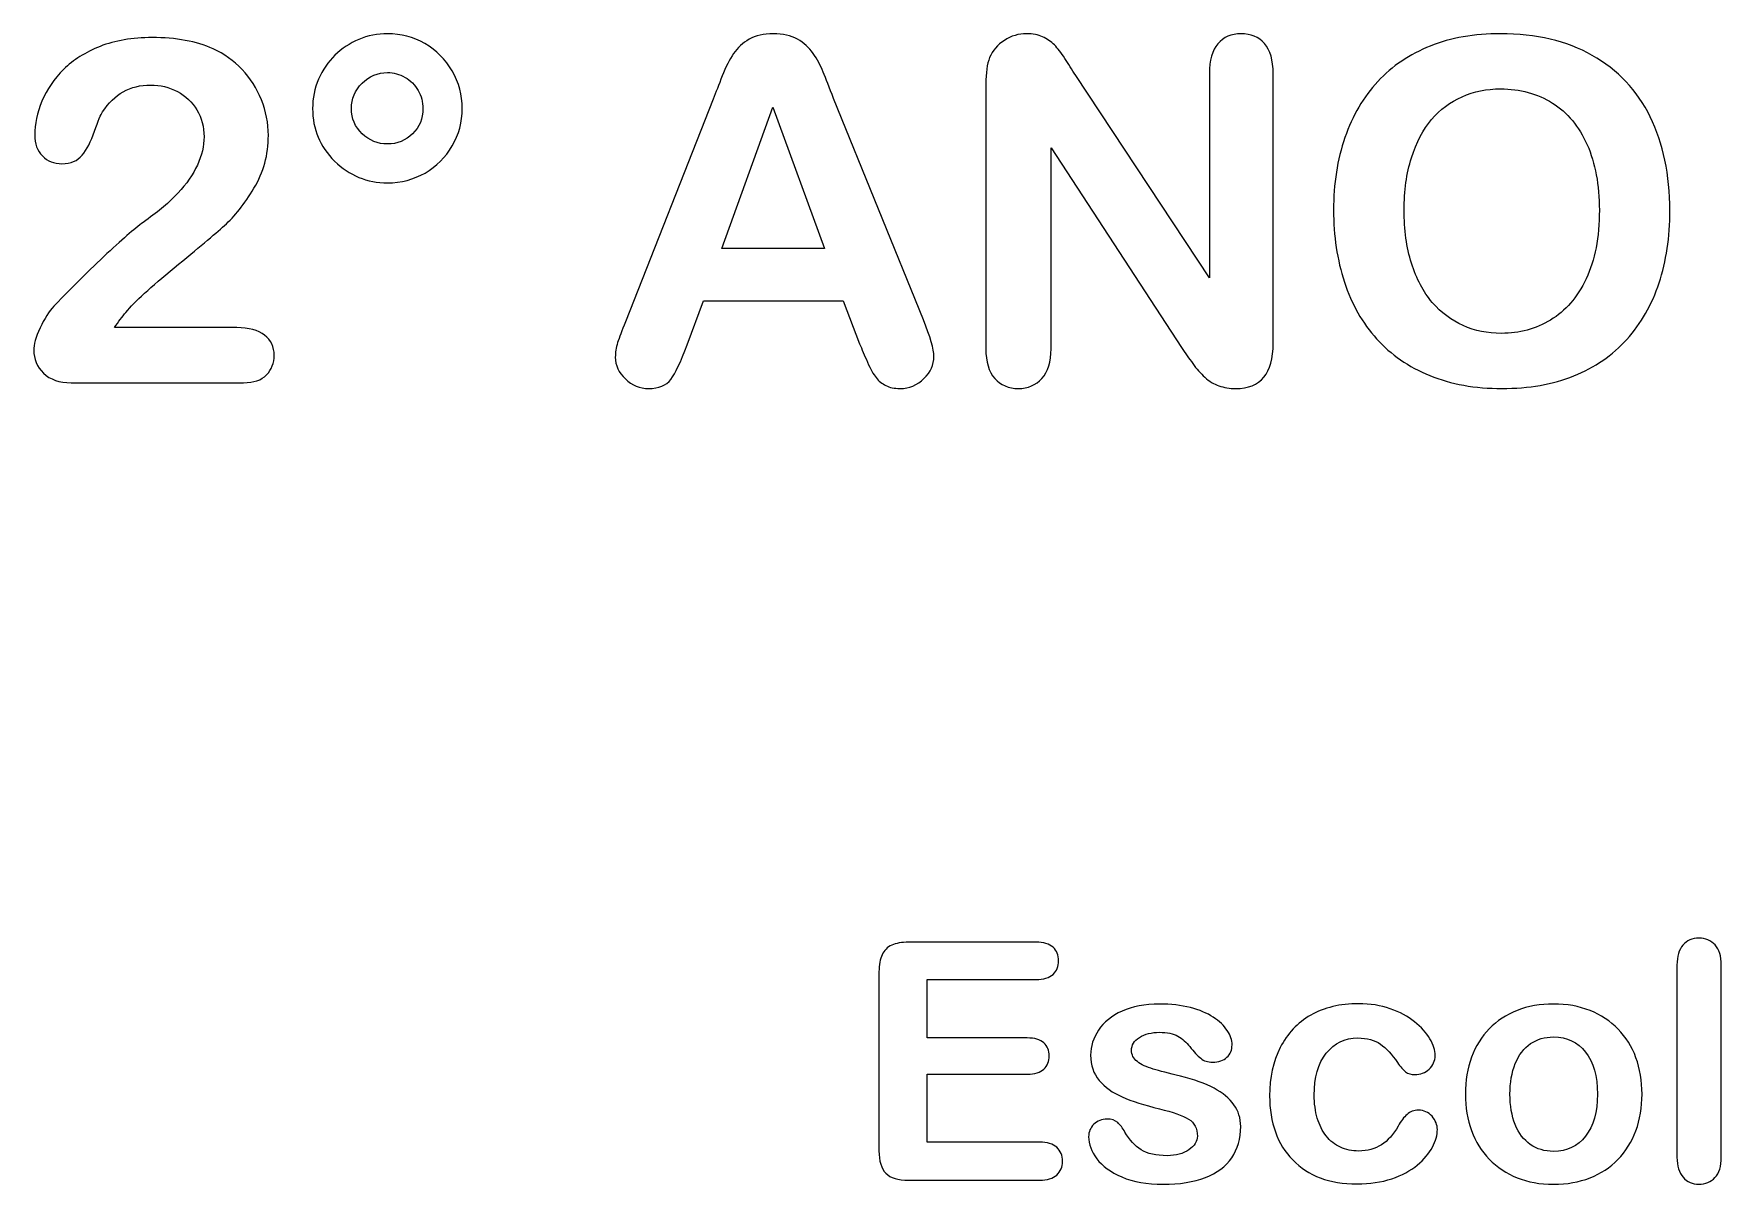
# Model space of a CAD drawing. Header units: millimetres. Extents: x -142 to 129, y -111 to 105.
# Drawn here: x -142.06 to -117.39, y 15.29 to 32.12 of the extents above; entities that cross this region are included whole.
import ezdxf

# ---------------------------------------------------------------- set-up
doc = ezdxf.new("R2010")
doc.units = ezdxf.units.MM
doc.header["$MEASUREMENT"] = 0
doc.layers.add('Layer 1', color=7, linetype='Continuous')

msp = doc.modelspace()

# ---------------------------------------------------------------- linework, layer by layer
at = {"layer": 'Layer 1', "color": 250}
for points, knots in [([(-140.8766, 27.8206), (-140.8766, 27.8206), (-139.0898, 27.8206), (-139.0898, 27.8206), (-138.911, 27.8206), (-138.7754, 27.7843), (-138.6819, 27.7107), (-138.5884, 27.6383), (-138.5417, 27.5389), (-138.5417, 27.4139), (-138.5417, 27.3029), (-138.5791, 27.2082), (-138.6527, 27.1299), (-138.7275, 27.0528), (-138.8397, 27.0142), (-138.9904, 27.0142), (-138.9904, 27.0142), (-141.5112, 27.0142), (-141.5112, 27.0142), (-141.683, 27.0142), (-141.8162, 27.0609), (-141.912, 27.1556), (-142.0078, 27.2503), (-142.0558, 27.3613), (-142.0558, 27.4898), (-142.0558, 27.5716), (-142.0254, 27.6803), (-141.9634, 27.8159), (-141.9015, 27.9514), (-141.8337, 28.0578), (-141.7613, 28.1361), (-141.4574, 28.4505), (-141.184, 28.7204), (-140.9397, 28.946), (-140.6955, 29.1703), (-140.5202, 29.3187), (-140.4162, 29.3889), (-140.228, 29.5209), (-140.0726, 29.6541), (-139.9487, 29.7885), (-139.8237, 29.9218), (-139.729, 30.0585), (-139.6636, 30.1987), (-139.5993, 30.339), (-139.5666, 30.4769), (-139.5666, 30.6113), (-139.5666, 30.7573), (-139.6016, 30.8882), (-139.6706, 31.0039), (-139.7407, 31.1196), (-139.8353, 31.2084), (-139.9545, 31.2727), (-140.0749, 31.337), (-140.2058, 31.3685), (-140.3472, 31.3685), (-140.6464, 31.3685), (-140.8813, 31.2376), (-141.0519, 30.9747), (-141.0753, 30.9408), (-141.1138, 30.8473), (-141.1676, 30.6942), (-141.2213, 30.5411), (-141.2809, 30.4231), (-141.3487, 30.3413), (-141.4153, 30.2595), (-141.5147, 30.2174), (-141.6444, 30.2174), (-141.7589, 30.2174), (-141.8536, 30.256), (-141.9284, 30.3308), (-142.0043, 30.4056), (-142.0417, 30.5084), (-142.0417, 30.6393), (-142.0417, 30.7959), (-142.0067, 30.9607), (-141.9354, 31.1313), (-141.8653, 31.3031), (-141.7589, 31.4585), (-141.6187, 31.5976), (-141.4784, 31.7366), (-141.3008, 31.8488), (-141.0846, 31.9341), (-140.8696, 32.0195), (-140.616, 32.0627), (-140.3262, 32.0627), (-139.9779, 32.0627), (-139.6799, 32.0078), (-139.4333, 31.8991), (-139.2732, 31.8255), (-139.1318, 31.725), (-139.0115, 31.5976), (-138.8899, 31.469), (-138.7953, 31.3218), (-138.7287, 31.1535), (-138.6609, 30.9864), (-138.627, 30.8123), (-138.627, 30.6323), (-138.627, 30.3483), (-138.6971, 30.0912), (-138.8373, 29.8598), (-138.9776, 29.6284), (-139.1213, 29.4461), (-139.2674, 29.3152), (-139.4135, 29.1844), (-139.6577, 28.9775), (-140.0013, 28.697), (-140.3449, 28.4166), (-140.5809, 28.198), (-140.7083, 28.0438), (-140.7632, 27.9818), (-140.8193, 27.907), (-140.8766, 27.8206)], [0, 0, 0, 0, 0.027027, 0.027027, 0.027027, 0.0540541, 0.0540541, 0.0540541, 0.0810811, 0.0810811, 0.0810811, 0.1081081, 0.1081081, 0.1081081, 0.1351351, 0.1351351, 0.1351351, 0.1621622, 0.1621622, 0.1621622, 0.1891892, 0.1891892, 0.1891892, 0.2162162, 0.2162162, 0.2162162, 0.2432432, 0.2432432, 0.2432432, 0.2702703, 0.2702703, 0.2702703, 0.2972973, 0.2972973, 0.2972973, 0.3243243, 0.3243243, 0.3243243, 0.3513514, 0.3513514, 0.3513514, 0.3783784, 0.3783784, 0.3783784, 0.4054054, 0.4054054, 0.4054054, 0.4324324, 0.4324324, 0.4324324, 0.4594595, 0.4594595, 0.4594595, 0.4864865, 0.4864865, 0.4864865, 0.5135135, 0.5135135, 0.5135135, 0.5405405, 0.5405405, 0.5405405, 0.5675676, 0.5675676, 0.5675676, 0.5945946, 0.5945946, 0.5945946, 0.6216216, 0.6216216, 0.6216216, 0.6486486, 0.6486486, 0.6486486, 0.6756757, 0.6756757, 0.6756757, 0.7027027, 0.7027027, 0.7027027, 0.7297297, 0.7297297, 0.7297297, 0.7567568, 0.7567568, 0.7567568, 0.7837838, 0.7837838, 0.7837838, 0.8108108, 0.8108108, 0.8108108, 0.8378378, 0.8378378, 0.8378378, 0.8648649, 0.8648649, 0.8648649, 0.8918919, 0.8918919, 0.8918919, 0.9189189, 0.9189189, 0.9189189, 0.9459459, 0.9459459, 0.9459459, 0.972973, 0.972973, 0.972973, 1, 1, 1, 1]), ([(-137.9807, 31.0238), (-137.9807, 31.1734), (-137.9515, 31.3183), (-137.8919, 31.455), (-137.8323, 31.5917), (-137.7528, 31.7086), (-137.6535, 31.8056), (-137.5542, 31.9026), (-137.4385, 31.9786), (-137.3064, 32.0346), (-137.1743, 32.0907), (-137.0329, 32.1188), (-136.8845, 32.1188), (-136.6905, 32.1188), (-136.5094, 32.0709), (-136.3411, 31.9739), (-136.1717, 31.8769), (-136.0384, 31.7437), (-135.9403, 31.5742), (-135.8421, 31.4059), (-135.793, 31.2224), (-135.793, 31.0238), (-135.793, 30.8275), (-135.8421, 30.6451), (-135.9403, 30.4769), (-136.0384, 30.3097), (-136.1705, 30.1777), (-136.3376, 30.0819), (-136.5036, 29.986), (-136.687, 29.9381), (-136.8845, 29.9381), (-137.186, 29.9381), (-137.4443, 30.0445), (-137.6593, 30.256), (-137.8732, 30.4687), (-137.9807, 30.7246), (-137.9807, 31.0238)], [0, 0, 0, 0, 0.0833333, 0.0833333, 0.0833333, 0.1666667, 0.1666667, 0.1666667, 0.25, 0.25, 0.25, 0.3333333, 0.3333333, 0.3333333, 0.4166667, 0.4166667, 0.4166667, 0.5, 0.5, 0.5, 0.5833333, 0.5833333, 0.5833333, 0.6666667, 0.6666667, 0.6666667, 0.75, 0.75, 0.75, 0.8333333, 0.8333333, 0.8333333, 0.9166667, 0.9166667, 0.9166667, 1, 1, 1, 1]), ([(-129.986, 27.5833), (-129.986, 27.5833), (-130.2256, 28.2132), (-130.2256, 28.2132), (-130.2256, 28.2132), (-132.266, 28.2132), (-132.266, 28.2132), (-132.266, 28.2132), (-132.5056, 27.5705), (-132.5056, 27.5705), (-132.5991, 27.3192), (-132.6785, 27.1498), (-132.7451, 27.0621), (-132.8106, 26.9745), (-132.9193, 26.9301), (-133.07, 26.9301), (-133.1974, 26.9301), (-133.3108, 26.9768), (-133.4089, 27.0703), (-133.5071, 27.1638), (-133.5562, 27.2701), (-133.5562, 27.3882), (-133.5562, 27.4571), (-133.5445, 27.5284), (-133.5223, 27.6009), (-133.4989, 27.6745), (-133.4615, 27.775), (-133.4089, 27.9059), (-133.4089, 27.9059), (-132.1258, 31.164), (-132.1258, 31.164), (-132.0884, 31.2575), (-132.0451, 31.3697), (-131.9937, 31.5006), (-131.9423, 31.6326), (-131.8874, 31.7413), (-131.8289, 31.8278), (-131.7705, 31.9143), (-131.6945, 31.9844), (-131.5999, 32.0382), (-131.5052, 32.0919), (-131.3884, 32.1188), (-131.2493, 32.1188), (-131.1067, 32.1188), (-130.9887, 32.0919), (-130.894, 32.0382), (-130.7994, 31.9844), (-130.7234, 31.9154), (-130.665, 31.8313), (-130.6066, 31.7472), (-130.5575, 31.656), (-130.5177, 31.559), (-130.478, 31.462), (-130.4266, 31.3323), (-130.3658, 31.171), (-130.3658, 31.171), (-129.0546, 27.9327), (-129.0546, 27.9327), (-128.9518, 27.6862), (-128.9003, 27.5074), (-128.9003, 27.3952), (-128.9003, 27.2795), (-128.9483, 27.172), (-129.0453, 27.075), (-129.1423, 26.978), (-129.2603, 26.9301), (-129.397, 26.9301), (-129.4765, 26.9301), (-129.5454, 26.9441), (-129.6027, 26.9733), (-129.6588, 27.0013), (-129.7067, 27.0399), (-129.7464, 27.089), (-129.785, 27.1381), (-129.8259, 27.214), (-129.8703, 27.3145), (-129.9159, 27.4162), (-129.9533, 27.5062), (-129.986, 27.5833)], [0, 0, 0, 0, 0.0384615, 0.0384615, 0.0384615, 0.0769231, 0.0769231, 0.0769231, 0.1153846, 0.1153846, 0.1153846, 0.1538462, 0.1538462, 0.1538462, 0.1923077, 0.1923077, 0.1923077, 0.2307692, 0.2307692, 0.2307692, 0.2692308, 0.2692308, 0.2692308, 0.3076923, 0.3076923, 0.3076923, 0.3461538, 0.3461538, 0.3461538, 0.3846154, 0.3846154, 0.3846154, 0.4230769, 0.4230769, 0.4230769, 0.4615385, 0.4615385, 0.4615385, 0.5, 0.5, 0.5, 0.5384615, 0.5384615, 0.5384615, 0.5769231, 0.5769231, 0.5769231, 0.6153846, 0.6153846, 0.6153846, 0.6538462, 0.6538462, 0.6538462, 0.6923077, 0.6923077, 0.6923077, 0.7307692, 0.7307692, 0.7307692, 0.7692308, 0.7692308, 0.7692308, 0.8076923, 0.8076923, 0.8076923, 0.8461538, 0.8461538, 0.8461538, 0.8846154, 0.8846154, 0.8846154, 0.9230769, 0.9230769, 0.9230769, 0.9615385, 0.9615385, 0.9615385, 1, 1, 1, 1]), ([(-126.8283, 31.5088), (-126.8283, 31.5088), (-124.8744, 28.5498), (-124.8744, 28.5498), (-124.8744, 28.5498), (-124.8744, 31.5368), (-124.8744, 31.5368), (-124.8744, 31.7308), (-124.8323, 31.8757), (-124.7493, 31.9727), (-124.6663, 32.0697), (-124.5542, 32.1188), (-124.4127, 32.1188), (-124.2678, 32.1188), (-124.1521, 32.0709), (-124.068, 31.9739), (-123.9839, 31.8769), (-123.9418, 31.7308), (-123.9418, 31.5368), (-123.9418, 31.5368), (-123.9418, 27.5903), (-123.9418, 27.5903), (-123.9418, 27.1498), (-124.1241, 26.9301), (-124.4887, 26.9301), (-124.5799, 26.9301), (-124.6617, 26.9429), (-124.7353, 26.9698), (-124.8077, 26.9955), (-124.8767, 27.0376), (-124.9398, 27.0937), (-125.0041, 27.1509), (-125.0625, 27.2175), (-125.1174, 27.2947), (-125.1724, 27.3706), (-125.2273, 27.4489), (-125.2822, 27.5284), (-125.2822, 27.5284), (-127.1883, 30.45), (-127.1883, 30.45), (-127.1883, 30.45), (-127.1883, 27.512), (-127.1883, 27.512), (-127.1883, 27.3204), (-127.2327, 27.1755), (-127.3215, 27.0773), (-127.4115, 26.9791), (-127.526, 26.9301), (-127.6651, 26.9301), (-127.8088, 26.9301), (-127.9245, 26.9791), (-128.011, 27.0785), (-128.0986, 27.1778), (-128.1419, 27.3227), (-128.1419, 27.512), (-128.1419, 27.512), (-128.1419, 31.3826), (-128.1419, 31.3826), (-128.1419, 31.5473), (-128.1232, 31.6759), (-128.0869, 31.7694), (-128.0437, 31.8722), (-127.9712, 31.9564), (-127.8707, 32.0218), (-127.7702, 32.0861), (-127.6615, 32.1188), (-127.5459, 32.1188), (-127.4535, 32.1188), (-127.3752, 32.1036), (-127.311, 32.0744), (-127.2455, 32.044), (-127.1883, 32.0043), (-127.1392, 31.954), (-127.0901, 31.9038), (-127.0398, 31.8395), (-126.9884, 31.7589), (-126.937, 31.6794), (-126.8832, 31.5964), (-126.8283, 31.5088)], [0, 0, 0, 0, 0.0384615, 0.0384615, 0.0384615, 0.0769231, 0.0769231, 0.0769231, 0.1153846, 0.1153846, 0.1153846, 0.1538462, 0.1538462, 0.1538462, 0.1923077, 0.1923077, 0.1923077, 0.2307692, 0.2307692, 0.2307692, 0.2692308, 0.2692308, 0.2692308, 0.3076923, 0.3076923, 0.3076923, 0.3461538, 0.3461538, 0.3461538, 0.3846154, 0.3846154, 0.3846154, 0.4230769, 0.4230769, 0.4230769, 0.4615385, 0.4615385, 0.4615385, 0.5, 0.5, 0.5, 0.5384615, 0.5384615, 0.5384615, 0.5769231, 0.5769231, 0.5769231, 0.6153846, 0.6153846, 0.6153846, 0.6538462, 0.6538462, 0.6538462, 0.6923077, 0.6923077, 0.6923077, 0.7307692, 0.7307692, 0.7307692, 0.7692308, 0.7692308, 0.7692308, 0.8076923, 0.8076923, 0.8076923, 0.8461538, 0.8461538, 0.8461538, 0.8846154, 0.8846154, 0.8846154, 0.9230769, 0.9230769, 0.9230769, 0.9615385, 0.9615385, 0.9615385, 1, 1, 1, 1]), ([(-120.6194, 32.1188), (-120.0982, 32.1188), (-119.6517, 32.0136), (-119.2789, 31.8021), (-118.9061, 31.5917), (-118.6233, 31.2914), (-118.4317, 30.9022), (-118.24, 30.5131), (-118.1442, 30.0562), (-118.1442, 29.5314), (-118.1442, 29.1434), (-118.1968, 28.7905), (-118.302, 28.4738), (-118.4071, 28.156), (-118.5637, 27.8813), (-118.7741, 27.6488), (-118.9844, 27.4162), (-119.2415, 27.2386), (-119.5477, 27.1147), (-119.8539, 26.992), (-120.2033, 26.9301), (-120.5983, 26.9301), (-120.991, 26.9301), (-121.3427, 26.9932), (-121.6524, 27.1205), (-121.9633, 27.2468), (-122.2216, 27.4256), (-122.4296, 27.6558), (-122.6376, 27.886), (-122.7942, 28.163), (-122.9005, 28.4878), (-123.0069, 28.8116), (-123.0595, 29.1621), (-123.0595, 29.5384), (-123.0595, 29.9241), (-123.0045, 30.277), (-122.8935, 30.5996), (-122.7825, 30.9209), (-122.6224, 31.1944), (-122.412, 31.4211), (-122.2029, 31.6467), (-121.9469, 31.8196), (-121.6454, 31.9388), (-121.3451, 32.0592), (-121.0027, 32.1188), (-120.6194, 32.1188)], [0, 0, 0, 0, 0.0666667, 0.0666667, 0.0666667, 0.1333333, 0.1333333, 0.1333333, 0.2, 0.2, 0.2, 0.2666667, 0.2666667, 0.2666667, 0.3333333, 0.3333333, 0.3333333, 0.4, 0.4, 0.4, 0.4666667, 0.4666667, 0.4666667, 0.5333333, 0.5333333, 0.5333333, 0.6, 0.6, 0.6, 0.6666667, 0.6666667, 0.6666667, 0.7333333, 0.7333333, 0.7333333, 0.8, 0.8, 0.8, 0.8666667, 0.8666667, 0.8666667, 0.9333333, 0.9333333, 0.9333333, 1, 1, 1, 1]), ([(-137.4127, 31.0238), (-137.4127, 30.8789), (-137.3602, 30.7573), (-137.255, 30.6568), (-137.1498, 30.5563), (-137.0271, 30.5061), (-136.8857, 30.5061), (-136.7431, 30.5061), (-136.6216, 30.5563), (-136.5199, 30.6557), (-136.4182, 30.755), (-136.368, 30.8777), (-136.368, 31.0238), (-136.368, 31.1219), (-136.3914, 31.2108), (-136.4381, 31.2902), (-136.4849, 31.3709), (-136.5491, 31.434), (-136.6298, 31.4807), (-136.7116, 31.5275), (-136.7957, 31.5508), (-136.8857, 31.5508), (-137.0294, 31.5508), (-137.1533, 31.4994), (-137.2573, 31.3954), (-137.3613, 31.2914), (-137.4127, 31.1675), (-137.4127, 31.0238)], [0, 0, 0, 0, 0.1111111, 0.1111111, 0.1111111, 0.2222222, 0.2222222, 0.2222222, 0.3333333, 0.3333333, 0.3333333, 0.4444444, 0.4444444, 0.4444444, 0.5555556, 0.5555556, 0.5555556, 0.6666667, 0.6666667, 0.6666667, 0.7777778, 0.7777778, 0.7777778, 0.8888889, 0.8888889, 0.8888889, 1, 1, 1, 1]), ([(-119.1749, 29.5384), (-119.1749, 29.9054), (-119.2345, 30.2244), (-119.3526, 30.4944), (-119.4718, 30.7632), (-119.6412, 30.9665), (-119.8609, 31.1056), (-120.0806, 31.2435), (-120.3342, 31.3124), (-120.6194, 31.3124), (-120.8215, 31.3124), (-121.0097, 31.2739), (-121.1815, 31.1979), (-121.3544, 31.1208), (-121.5028, 31.0098), (-121.6267, 30.8637), (-121.7506, 30.7176), (-121.8488, 30.5306), (-121.9212, 30.3039), (-121.9925, 30.076), (-122.0287, 29.8213), (-122.0287, 29.5384), (-122.0287, 29.2521), (-121.9925, 28.995), (-121.9212, 28.7636), (-121.8488, 28.5334), (-121.7471, 28.3418), (-121.6162, 28.1898), (-121.4853, 28.0379), (-121.3346, 27.9246), (-121.1651, 27.8498), (-120.9945, 27.7738), (-120.8087, 27.7364), (-120.6053, 27.7364), (-120.3447, 27.7364), (-120.1063, 27.8019), (-119.8878, 27.9316), (-119.6704, 28.0613), (-119.4975, 28.2623), (-119.3678, 28.5346), (-119.2392, 28.8057), (-119.1749, 29.1411), (-119.1749, 29.5384)], [0, 0, 0, 0, 0.0714286, 0.0714286, 0.0714286, 0.1428571, 0.1428571, 0.1428571, 0.2142857, 0.2142857, 0.2142857, 0.2857143, 0.2857143, 0.2857143, 0.3571429, 0.3571429, 0.3571429, 0.4285714, 0.4285714, 0.4285714, 0.5, 0.5, 0.5, 0.5714286, 0.5714286, 0.5714286, 0.6428571, 0.6428571, 0.6428571, 0.7142857, 0.7142857, 0.7142857, 0.7857143, 0.7857143, 0.7857143, 0.8571429, 0.8571429, 0.8571429, 0.9285714, 0.9285714, 0.9285714, 1, 1, 1, 1]), ([(-131.9984, 28.9775), (-131.9984, 28.9775), (-130.499, 28.9775), (-130.499, 28.9775), (-130.499, 28.9775), (-131.2551, 31.046), (-131.2551, 31.046), (-131.2551, 31.046), (-131.9984, 28.9775), (-131.9984, 28.9775)], [0, 0, 0, 0, 0.3333333, 0.3333333, 0.3333333, 0.6666667, 0.6666667, 0.6666667, 1, 1, 1, 1]), ([(-127.4095, 18.288), (-127.4095, 18.288), (-128.9981, 18.288), (-128.9981, 18.288), (-128.9981, 18.288), (-128.9981, 17.432), (-128.9981, 17.432), (-128.9981, 17.432), (-127.5351, 17.432), (-127.5351, 17.432), (-127.4273, 17.432), (-127.3471, 17.4077), (-127.2944, 17.3599), (-127.2409, 17.3121), (-127.2149, 17.2481), (-127.2149, 17.1694), (-127.2149, 17.0908), (-127.2409, 17.026), (-127.2927, 16.9765), (-127.3454, 16.9271), (-127.4257, 16.902), (-127.5351, 16.902), (-127.5351, 16.902), (-128.9981, 16.902), (-128.9981, 16.902), (-128.9981, 16.902), (-128.9981, 15.9099), (-128.9981, 15.9099), (-128.9981, 15.9099), (-127.3552, 15.9099), (-127.3552, 15.9099), (-127.2441, 15.9099), (-127.1606, 15.8839), (-127.1047, 15.8329), (-127.048, 15.7818), (-127.0196, 15.7129), (-127.0196, 15.6278), (-127.0196, 15.5459), (-127.048, 15.4787), (-127.1047, 15.4276), (-127.1606, 15.3765), (-127.2441, 15.3506), (-127.3552, 15.3506), (-127.3552, 15.3506), (-129.2713, 15.3506), (-129.2713, 15.3506), (-129.4244, 15.3506), (-129.5347, 15.3846), (-129.602, 15.4527), (-129.6692, 15.5208), (-129.7033, 15.631), (-129.7033, 15.7826), (-129.7033, 15.7826), (-129.7033, 18.4006), (-129.7033, 18.4006), (-129.7033, 18.502), (-129.6879, 18.5846), (-129.6579, 18.6487), (-129.6279, 18.7127), (-129.5809, 18.7597), (-129.5168, 18.7889), (-129.4528, 18.8181), (-129.371, 18.8327), (-129.2713, 18.8327), (-129.2713, 18.8327), (-127.4095, 18.8327), (-127.4095, 18.8327), (-127.2968, 18.8327), (-127.2133, 18.8075), (-127.159, 18.7581), (-127.1047, 18.7078), (-127.0771, 18.6422), (-127.0771, 18.5619), (-127.0771, 18.4793), (-127.1047, 18.4128), (-127.159, 18.3625), (-127.2133, 18.3131), (-127.2968, 18.288), (-127.4095, 18.288)], [0, 0, 0, 0, 0.0384615, 0.0384615, 0.0384615, 0.0769231, 0.0769231, 0.0769231, 0.1153846, 0.1153846, 0.1153846, 0.1538462, 0.1538462, 0.1538462, 0.1923077, 0.1923077, 0.1923077, 0.2307692, 0.2307692, 0.2307692, 0.2692308, 0.2692308, 0.2692308, 0.3076923, 0.3076923, 0.3076923, 0.3461538, 0.3461538, 0.3461538, 0.3846154, 0.3846154, 0.3846154, 0.4230769, 0.4230769, 0.4230769, 0.4615385, 0.4615385, 0.4615385, 0.5, 0.5, 0.5, 0.5384615, 0.5384615, 0.5384615, 0.5769231, 0.5769231, 0.5769231, 0.6153846, 0.6153846, 0.6153846, 0.6538462, 0.6538462, 0.6538462, 0.6923077, 0.6923077, 0.6923077, 0.7307692, 0.7307692, 0.7307692, 0.7692308, 0.7692308, 0.7692308, 0.8076923, 0.8076923, 0.8076923, 0.8461538, 0.8461538, 0.8461538, 0.8846154, 0.8846154, 0.8846154, 0.9230769, 0.9230769, 0.9230769, 0.9615385, 0.9615385, 0.9615385, 1, 1, 1, 1]), ([(-118.0403, 15.6862), (-118.0403, 15.6862), (-118.0403, 18.4971), (-118.0403, 18.4971), (-118.0403, 18.6268), (-118.0112, 18.7249), (-117.9536, 18.7913), (-117.8961, 18.8578), (-117.8183, 18.891), (-117.7202, 18.891), (-117.6229, 18.891), (-117.5435, 18.8578), (-117.4835, 18.7921), (-117.4235, 18.7265), (-117.3935, 18.6284), (-117.3935, 18.4971), (-117.3935, 18.4971), (-117.3935, 15.6862), (-117.3935, 15.6862), (-117.3935, 15.5549), (-117.4243, 15.4568), (-117.4851, 15.3911), (-117.5459, 15.3255), (-117.6245, 15.2922), (-117.7202, 15.2922), (-117.815, 15.2922), (-117.892, 15.3263), (-117.9512, 15.3944), (-118.0103, 15.4625), (-118.0403, 15.5597), (-118.0403, 15.6862)], [0, 0, 0, 0, 0.1, 0.1, 0.1, 0.2, 0.2, 0.2, 0.3, 0.3, 0.3, 0.4, 0.4, 0.4, 0.5, 0.5, 0.5, 0.6, 0.6, 0.6, 0.7, 0.7, 0.7, 0.8, 0.8, 0.8, 0.9, 0.9, 0.9, 1, 1, 1, 1]), ([(-124.4169, 16.1384), (-124.4169, 15.9601), (-124.4607, 15.8069), (-124.5474, 15.6797), (-124.6341, 15.5524), (-124.763, 15.456), (-124.9332, 15.3903), (-125.1034, 15.3247), (-125.3101, 15.2922), (-125.5541, 15.2922), (-125.7867, 15.2922), (-125.9861, 15.3279), (-126.1523, 15.3992), (-126.3184, 15.4697), (-126.4408, 15.5589), (-126.5203, 15.6659), (-126.5989, 15.7721), (-126.6386, 15.8791), (-126.6386, 15.9869), (-126.6386, 16.0582), (-126.6135, 16.119), (-126.5624, 16.1692), (-126.5122, 16.2203), (-126.4481, 16.2454), (-126.3703, 16.2454), (-126.3022, 16.2454), (-126.2504, 16.2284), (-126.2139, 16.1952), (-126.1774, 16.1619), (-126.1426, 16.1157), (-126.1093, 16.055), (-126.0429, 15.9399), (-125.9634, 15.8531), (-125.871, 15.7964), (-125.7786, 15.7388), (-125.6522, 15.7105), (-125.4925, 15.7105), (-125.3628, 15.7105), (-125.2566, 15.7397), (-125.174, 15.7972), (-125.0905, 15.8548), (-125.0491, 15.9212), (-125.0491, 15.9958), (-125.0491, 16.1101), (-125.0921, 16.1927), (-125.178, 16.2454), (-125.2647, 16.2973), (-125.4066, 16.3476), (-125.6044, 16.3954), (-125.8273, 16.4505), (-126.0088, 16.5089), (-126.149, 16.5696), (-126.2884, 16.6304), (-126.4003, 16.7115), (-126.4846, 16.8112), (-126.5681, 16.9109), (-126.6102, 17.0341), (-126.6102, 17.1792), (-126.6102, 17.3097), (-126.5713, 17.432), (-126.4943, 17.548), (-126.4165, 17.6639), (-126.3022, 17.7555), (-126.1507, 17.8243), (-125.9999, 17.8932), (-125.8175, 17.9281), (-125.6035, 17.9281), (-125.4358, 17.9281), (-125.285, 17.9111), (-125.1521, 17.8762), (-125.0183, 17.8414), (-124.9065, 17.7944), (-124.8173, 17.736), (-124.7274, 17.6768), (-124.6593, 17.612), (-124.6131, 17.5407), (-124.5661, 17.4693), (-124.5426, 17.4004), (-124.5426, 17.3315), (-124.5426, 17.2578), (-124.5677, 17.1962), (-124.6179, 17.1492), (-124.6674, 17.1014), (-124.7387, 17.0778), (-124.8303, 17.0778), (-124.8968, 17.0778), (-124.9535, 17.0965), (-125.0005, 17.1346), (-125.0467, 17.1727), (-125.1002, 17.2294), (-125.161, 17.3056), (-125.2096, 17.3688), (-125.2672, 17.4199), (-125.3336, 17.458), (-125.4001, 17.4961), (-125.4901, 17.5147), (-125.6044, 17.5147), (-125.7211, 17.5147), (-125.8183, 17.4896), (-125.8961, 17.4402), (-125.9732, 17.3899), (-126.0121, 17.3275), (-126.0121, 17.2529), (-126.0121, 17.1848), (-125.9837, 17.1289), (-125.927, 17.086), (-125.8694, 17.0422), (-125.7932, 17.0057), (-125.6968, 16.9773), (-125.6003, 16.949), (-125.4674, 16.9141), (-125.298, 16.8728), (-125.097, 16.8241), (-124.9324, 16.765), (-124.8052, 16.6969), (-124.6779, 16.6288), (-124.5815, 16.5486), (-124.5158, 16.4554), (-124.4502, 16.363), (-124.4169, 16.2576), (-124.4169, 16.1384)], [0, 0, 0, 0, 0.025, 0.025, 0.025, 0.05, 0.05, 0.05, 0.075, 0.075, 0.075, 0.1, 0.1, 0.1, 0.125, 0.125, 0.125, 0.15, 0.15, 0.15, 0.175, 0.175, 0.175, 0.2, 0.2, 0.2, 0.225, 0.225, 0.225, 0.25, 0.25, 0.25, 0.275, 0.275, 0.275, 0.3, 0.3, 0.3, 0.325, 0.325, 0.325, 0.35, 0.35, 0.35, 0.375, 0.375, 0.375, 0.4, 0.4, 0.4, 0.425, 0.425, 0.425, 0.45, 0.45, 0.45, 0.475, 0.475, 0.475, 0.5, 0.5, 0.5, 0.525, 0.525, 0.525, 0.55, 0.55, 0.55, 0.575, 0.575, 0.575, 0.6, 0.6, 0.6, 0.625, 0.625, 0.625, 0.65, 0.65, 0.65, 0.675, 0.675, 0.675, 0.7, 0.7, 0.7, 0.725, 0.725, 0.725, 0.75, 0.75, 0.75, 0.775, 0.775, 0.775, 0.8, 0.8, 0.8, 0.825, 0.825, 0.825, 0.85, 0.85, 0.85, 0.875, 0.875, 0.875, 0.9, 0.9, 0.9, 0.925, 0.925, 0.925, 0.95, 0.95, 0.95, 0.975, 0.975, 0.975, 1, 1, 1, 1]), ([(-121.5419, 16.0939), (-121.5419, 16.0136), (-121.5662, 15.9269), (-121.6149, 15.8353), (-121.6627, 15.7437), (-121.7364, 15.6562), (-121.8353, 15.5735), (-121.9342, 15.4908), (-122.059, 15.4235), (-122.2098, 15.3733), (-122.3597, 15.3222), (-122.5291, 15.2971), (-122.718, 15.2971), (-123.1184, 15.2971), (-123.4313, 15.4138), (-123.6558, 15.6473), (-123.8811, 15.8807), (-123.9938, 16.1936), (-123.9938, 16.5867), (-123.9938, 16.8525), (-123.9419, 17.0876), (-123.839, 17.2918), (-123.736, 17.4961), (-123.5869, 17.6541), (-123.3924, 17.7652), (-123.197, 17.877), (-122.9644, 17.933), (-122.6937, 17.933), (-122.5259, 17.933), (-122.3719, 17.9086), (-122.2317, 17.8592), (-122.0923, 17.8098), (-121.9731, 17.7465), (-121.8759, 17.6687), (-121.7786, 17.5909), (-121.704, 17.5082), (-121.653, 17.4207), (-121.6011, 17.3324), (-121.5752, 17.2505), (-121.5752, 17.1743), (-121.5752, 17.0965), (-121.6043, 17.0308), (-121.6619, 16.9765), (-121.7202, 16.923), (-121.7899, 16.8963), (-121.8726, 16.8963), (-121.9261, 16.8963), (-121.9707, 16.9101), (-122.0064, 16.9376), (-122.042, 16.9652), (-122.0817, 17.0098), (-122.1263, 17.0714), (-122.2057, 17.1913), (-122.2884, 17.2821), (-122.3743, 17.3421), (-122.4611, 17.4021), (-122.5705, 17.432), (-122.7034, 17.432), (-122.8947, 17.432), (-123.0495, 17.3575), (-123.1662, 17.2075), (-123.2838, 17.0584), (-123.3421, 16.8541), (-123.3421, 16.5948), (-123.3421, 16.4732), (-123.3267, 16.3613), (-123.2967, 16.2592), (-123.2667, 16.1571), (-123.2238, 16.0695), (-123.1662, 15.9982), (-123.1095, 15.9261), (-123.0406, 15.8718), (-122.9595, 15.8345), (-122.8793, 15.7972), (-122.7901, 15.7786), (-122.6937, 15.7786), (-122.564, 15.7786), (-122.453, 15.8086), (-122.3606, 15.8685), (-122.2673, 15.9285), (-122.1855, 16.0209), (-122.1142, 16.1441), (-122.0753, 16.2171), (-122.0323, 16.2738), (-121.9861, 16.3143), (-121.9407, 16.3557), (-121.884, 16.3767), (-121.8175, 16.3767), (-121.7381, 16.3767), (-121.6724, 16.3459), (-121.6205, 16.286), (-121.5687, 16.226), (-121.5419, 16.1619), (-121.5419, 16.0939)], [0, 0, 0, 0, 0.0322581, 0.0322581, 0.0322581, 0.0645161, 0.0645161, 0.0645161, 0.0967742, 0.0967742, 0.0967742, 0.1290323, 0.1290323, 0.1290323, 0.1612903, 0.1612903, 0.1612903, 0.1935484, 0.1935484, 0.1935484, 0.2258065, 0.2258065, 0.2258065, 0.2580645, 0.2580645, 0.2580645, 0.2903226, 0.2903226, 0.2903226, 0.3225806, 0.3225806, 0.3225806, 0.3548387, 0.3548387, 0.3548387, 0.3870968, 0.3870968, 0.3870968, 0.4193548, 0.4193548, 0.4193548, 0.4516129, 0.4516129, 0.4516129, 0.483871, 0.483871, 0.483871, 0.516129, 0.516129, 0.516129, 0.5483871, 0.5483871, 0.5483871, 0.5806452, 0.5806452, 0.5806452, 0.6129032, 0.6129032, 0.6129032, 0.6451613, 0.6451613, 0.6451613, 0.6774194, 0.6774194, 0.6774194, 0.7096774, 0.7096774, 0.7096774, 0.7419355, 0.7419355, 0.7419355, 0.7741935, 0.7741935, 0.7741935, 0.8064516, 0.8064516, 0.8064516, 0.8387097, 0.8387097, 0.8387097, 0.8709677, 0.8709677, 0.8709677, 0.9032258, 0.9032258, 0.9032258, 0.9354839, 0.9354839, 0.9354839, 0.9677419, 0.9677419, 0.9677419, 1, 1, 1, 1]), ([(-118.551, 16.6094), (-118.551, 16.4156), (-118.581, 16.2381), (-118.641, 16.0752), (-118.7018, 15.9123), (-118.7885, 15.7721), (-118.9028, 15.6554), (-119.0162, 15.5378), (-119.1532, 15.4487), (-119.3113, 15.3863), (-119.4693, 15.3239), (-119.6477, 15.2922), (-119.8454, 15.2922), (-120.0424, 15.2922), (-120.2191, 15.3239), (-120.3755, 15.3871), (-120.5319, 15.4503), (-120.6681, 15.5411), (-120.7832, 15.6594), (-120.8975, 15.7769), (-120.985, 15.9164), (-121.0442, 16.0768), (-121.1034, 16.2381), (-121.1334, 16.4156), (-121.1334, 16.6102), (-121.1334, 16.8063), (-121.1034, 16.9863), (-121.0434, 17.1492), (-120.9826, 17.3121), (-120.8967, 17.4515), (-120.784, 17.5674), (-120.6714, 17.6825), (-120.5352, 17.7717), (-120.3755, 17.8341), (-120.2158, 17.8965), (-120.0391, 17.9281), (-119.8454, 17.9281), (-119.6493, 17.9281), (-119.471, 17.8965), (-119.3113, 17.8333), (-119.1516, 17.77), (-119.0146, 17.6793), (-118.9003, 17.5617), (-118.7861, 17.445), (-118.6993, 17.3056), (-118.6402, 17.1435), (-118.581, 16.9822), (-118.551, 16.8039), (-118.551, 16.6094)], [0, 0, 0, 0, 0.0625, 0.0625, 0.0625, 0.125, 0.125, 0.125, 0.1875, 0.1875, 0.1875, 0.25, 0.25, 0.25, 0.3125, 0.3125, 0.3125, 0.375, 0.375, 0.375, 0.4375, 0.4375, 0.4375, 0.5, 0.5, 0.5, 0.5625, 0.5625, 0.5625, 0.625, 0.625, 0.625, 0.6875, 0.6875, 0.6875, 0.75, 0.75, 0.75, 0.8125, 0.8125, 0.8125, 0.875, 0.875, 0.875, 0.9375, 0.9375, 0.9375, 1, 1, 1, 1]), ([(-119.2027, 16.6094), (-119.2027, 16.8736), (-119.261, 17.0787), (-119.3769, 17.2262), (-119.4937, 17.3729), (-119.6493, 17.4466), (-119.8454, 17.4466), (-119.9727, 17.4466), (-120.0837, 17.4142), (-120.1802, 17.3486), (-120.2766, 17.2829), (-120.3512, 17.1856), (-120.4031, 17.0576), (-120.4558, 16.9295), (-120.4817, 16.7796), (-120.4817, 16.6094), (-120.4817, 16.44), (-120.4558, 16.2916), (-120.4047, 16.1652), (-120.3528, 16.0387), (-120.2799, 15.9415), (-120.1842, 15.8742), (-120.0886, 15.8069), (-119.9751, 15.7737), (-119.8454, 15.7737), (-119.6493, 15.7737), (-119.4937, 15.8475), (-119.3769, 15.9958), (-119.261, 16.1433), (-119.2027, 16.3484), (-119.2027, 16.6094)], [0, 0, 0, 0, 0.1, 0.1, 0.1, 0.2, 0.2, 0.2, 0.3, 0.3, 0.3, 0.4, 0.4, 0.4, 0.5, 0.5, 0.5, 0.6, 0.6, 0.6, 0.7, 0.7, 0.7, 0.8, 0.8, 0.8, 0.9, 0.9, 0.9, 1, 1, 1, 1])]:
    msp.add_open_spline(points, degree=3, knots=knots, dxfattribs=at)

doc.saveas('drawing.dxf')
